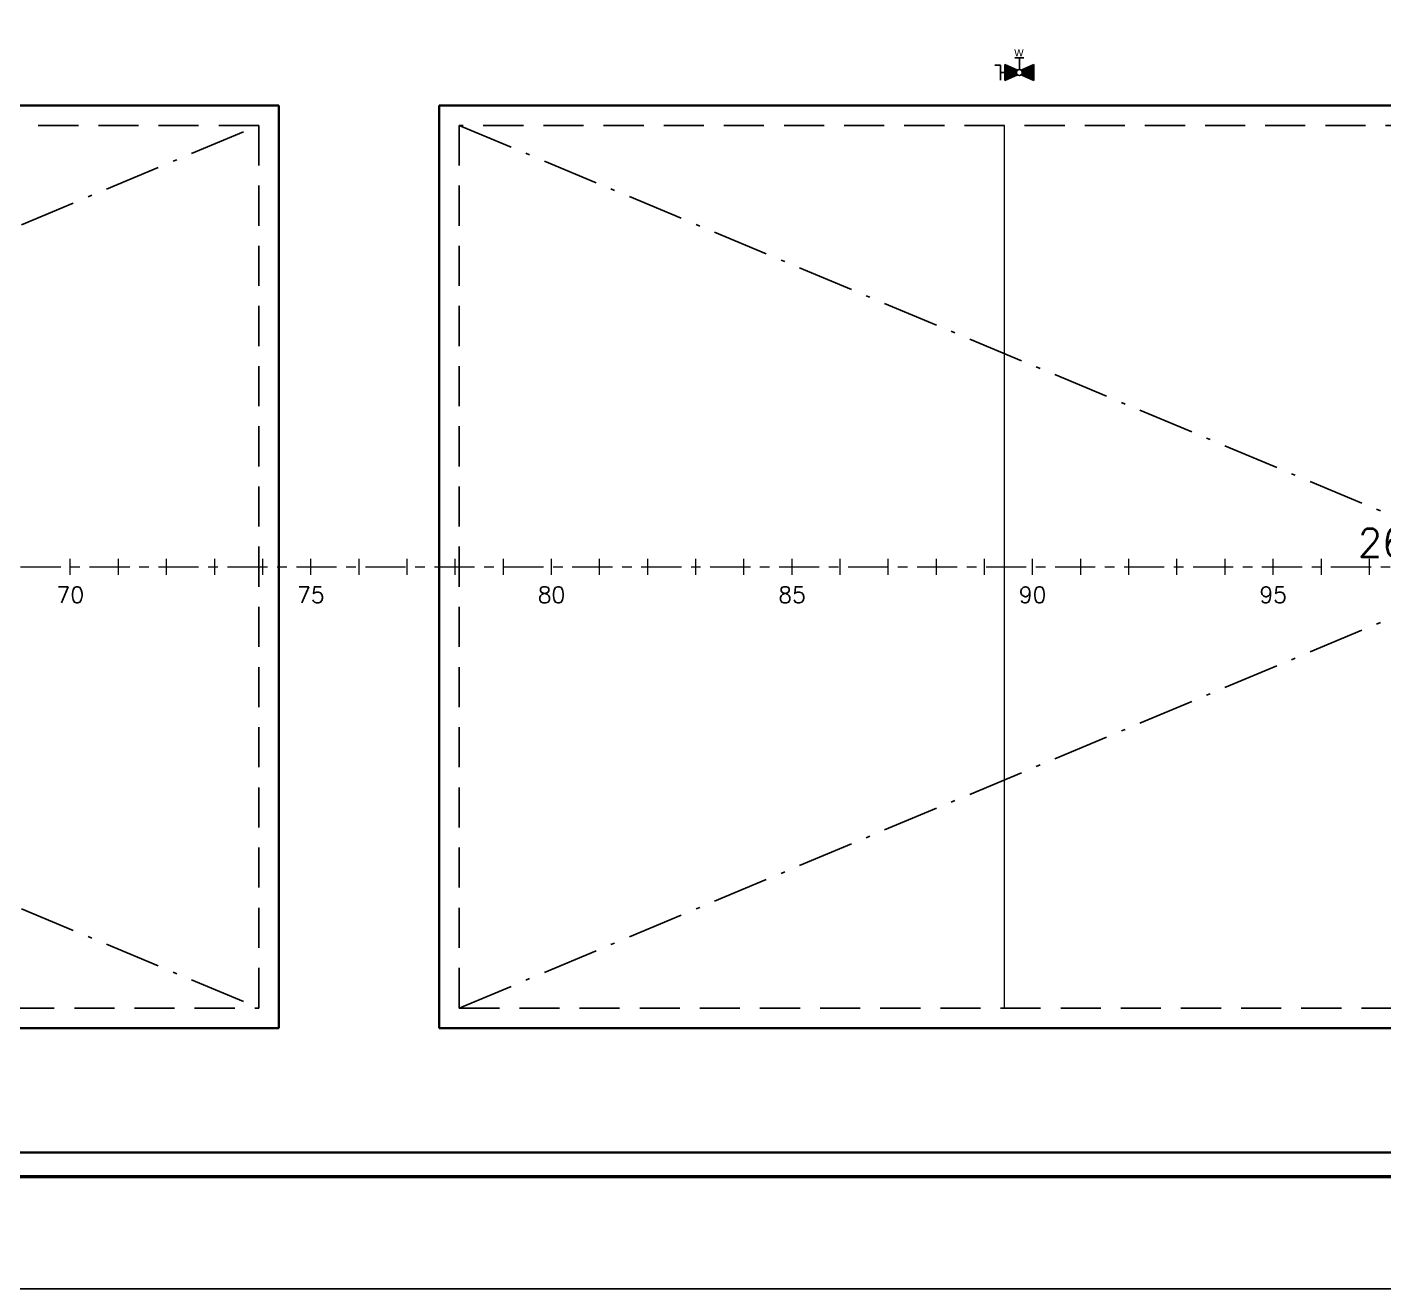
# Model space of a CAD drawing. Header units: millimetres. Extents: x -5000 to 92500, y -73000 to 27580.
# Drawn here: x 41461 to 58380, y -36000 to -20275 of the extents above; entities that cross this region are included whole.
import ezdxf
from ezdxf.enums import TextEntityAlignment as Align

# ---------------------------------------------------------------- set-up
doc = ezdxf.new("R2010")
doc.units = ezdxf.units.MM
for name, pattern in [('CENTER_S', [860, 500, -120, 120, -120]), ('DASHDOT_S', [1150, 700, -200, 50, -200]), ('DASHED_S', [750, 500, -250])]:
    doc.linetypes.add(name, pattern=pattern)
for name, color, linetype, lineweight in [('CENTER', 1, 'CENTER_S', 18), ('DASHDOT', 8, 'DASHDOT_S', 25), ('DASHED', 8, 'DASHED_S', 25), ('DETAIL', 9, 'Continuous', 13), ('FRAMES', 7, 'Continuous', 18), ('HULL', 7, 'Continuous', 50), ('STRUCT', 7, 'Continuous', 35), ('SYM-FF', 1, 'Continuous', 18), ('TEXT', 7, 'Continuous', 18)]:
    doc.layers.add(name, color=color, linetype=linetype, lineweight=lineweight)
for name, color, linetype in [('dotted', 140, 'Continuous'), ('FIRE LINE', 1, 'Continuous'), ('VENT', 210, 'Continuous')]:
    doc.layers.add(name, color=color, linetype=linetype)
doc.styles.add('ARIAL', font='arial.ttf')
doc.styles.add('ROMANS', font='romans.shx')
picture_1 = doc.add_image_def('image6.png', size_in_pixel=(4825, 900))

# ---------------------------------------------------------------- blocks, each defined once
blk = doc.blocks.new('hyd')
at = {"layer": 'FIRE LINE'}
for color, points in [(1, [(1942.494, -4114.805), (1942.122, -4114.633), (1942.122, -4115.111), (1942.494, -4114.939, -0.219445), (1942.463, -4114.872, -0.219445)]), (80, [(1942.608, -4114.805, -0.219445), (1942.639, -4114.872, -0.219445), (1942.608, -4114.939), (1942.981, -4115.111), (1942.981, -4114.633)])]:
    blk.add_hatch(color=color, dxfattribs=at).paths.add_polyline_path(points)
at = {"layer": 'dotted', "color": 6}
for p, q in [((1941.816, -4114.646), (1941.99, -4114.646)), ((1941.99, -4114.646), (1941.99, -4115.098)), ((1942.122, -4114.633), (1942.122, -4115.111)), ((1942.495, -4114.805), (1942.122, -4114.633)), ((1942.418, -4114.43), (1942.686, -4114.43)), ((1942.552, -4114.784), (1942.552, -4114.43)), ((1942.609, -4114.805), (1942.981, -4114.633)), ((1942.981, -4114.633), (1942.981, -4115.111)), ((1942.109, -4114.872), (1941.99, -4114.872)), ((1942.495, -4114.939), (1942.122, -4115.111)), ((1942.609, -4114.939), (1942.981, -4115.111))]:
    blk.add_line(p, q, dxfattribs=at)
blk.add_circle((1942.552, -4114.872), 0.088, dxfattribs=at)
at = {"layer": 'dotted', "color": 6, "style": 'ARIAL'}
blk.add_text('W', height=0.212, dxfattribs=at).set_placement((1942.4, -4114.388))
blk = doc.blocks.new('FPR-WATER FIRE HYDRANT')
at = {"layer": 'VENT', "color": 2, "xscale": 0.45989954711139, "yscale": 0.45989954711139}
blk.add_blockref('hyd', (-893.308, 1892.371), dxfattribs=at)

msp = doc.modelspace()

# ---------------------------------------------------------------- linework, layer by layer
at = {"layer": 'CENTER'}
msp.add_line((-4200, -27000), (88200, -27000), dxfattribs=at)
at = {"layer": 'DASHDOT'}
for p, q in [((18050, -32500), (44350, -21500)), ((18050, -21500), (44350, -32500)), ((46850, -32500), (73150, -21500)), ((46850, -21500), (73150, -32500))]:
    msp.add_line(p, q, dxfattribs=at)
at = {"layer": 'DASHED'}
for p, q in [((44350, -21500), (18050, -21500)), ((44350, -32500), (44350, -21500)), ((73150, -21500), (46850, -21500)), ((46850, -21500), (46850, -32500)), ((18050, -32500), (44350, -32500)), ((46850, -32500), (73150, -32500))]:
    msp.add_line(p, q, dxfattribs=at)
at = {"layer": 'DETAIL'}
msp.add_line((53650, -32500), (53650, -21500), dxfattribs=at)
at = {"layer": 'FRAMES'}
for p, q in [((42000, -27100), (42000, -26900)), ((42600, -27100), (42600, -26900)), ((43200, -27100), (43200, -26900)), ((43800, -27100), (43800, -26900)), ((44400, -27100), (44400, -26900)), ((45000, -27100), (45000, -26900)), ((45600, -27100), (45600, -26900)), ((46200, -27100), (46200, -26900)), ((46800, -27100), (46800, -26900)), ((47400, -27100), (47400, -26900)), ((48000, -27100), (48000, -26900)), ((48600, -27100), (48600, -26900)), ((49200, -27100), (49200, -26900)), ((49800, -27100), (49800, -26900)), ((50400, -27100), (50400, -26900)), ((51000, -27100), (51000, -26900)), ((51600, -27100), (51600, -26900)), ((52200, -27100), (52200, -26900)), ((52800, -27100), (52800, -26900)), ((53400, -27100), (53400, -26900)), ((54000, -27100), (54000, -26900)), ((54600, -27100), (54600, -26900)), ((55200, -27100), (55200, -26900)), ((55800, -27100), (55800, -26900)), ((56400, -27100), (56400, -26900)), ((57000, -27100), (57000, -26900)), ((57600, -27100), (57600, -26900)), ((58200, -27100), (58200, -26900))]:
    msp.add_line(p, q, dxfattribs=at)
at = {"layer": 'HULL'}
msp.add_line((14340, -34600), (70500, -34600), dxfattribs=at)
at = {"layer": 'STRUCT'}
for p, q in [((44600, -21250), (17800, -21250)), ((44600, -32750), (44600, -21250)), ((73400, -21250), (46600, -21250)), ((46600, -21250), (46600, -32750)), ((17800, -32750), (44600, -32750)), ((46600, -32750), (73400, -32750)), ((14340, -34300), (70500, -34300))]:
    msp.add_line(p, q, dxfattribs=at)

# ---------------------------------------------------------------- block references
at = {"layer": 'SYM-FF', "xscale": 906.54, "yscale": 906.54}
msp.add_blockref('FPR-WATER FIRE HYDRANT', (53770, -20790), dxfattribs=at)

# ---------------------------------------------------------------- texts
at = {"layer": 'FRAMES', "style": 'ROMANS'}
for s, p in [('70', (42000, -27350)), ('75', (45000, -27350)), ('80', (48000, -27350)), ('85', (51000, -27350)), ('90', (54000, -27350)), ('95', (57000, -27350))]:
    msp.add_text(s, height=200, dxfattribs=at).set_placement(p, align=Align.MIDDLE_CENTER)
at = {"layer": 'TEXT', "style": 'ROMANS'}
msp.add_text('26.40 x 11.00m', height=350, dxfattribs=at).set_placement((60000, -26700), align=Align.MIDDLE_CENTER)

# ---------------------------------------------------------------- pictures from other files: only their frames are drawn
at = {"layer": '0-REFERENCE-IMAGE'}
image = msp.add_image(picture_1, insert=(-4500, -36000), size_in_units=(96500, 18000), dxfattribs=dict(at, fade=50))

doc.saveas('drawing.dxf')
